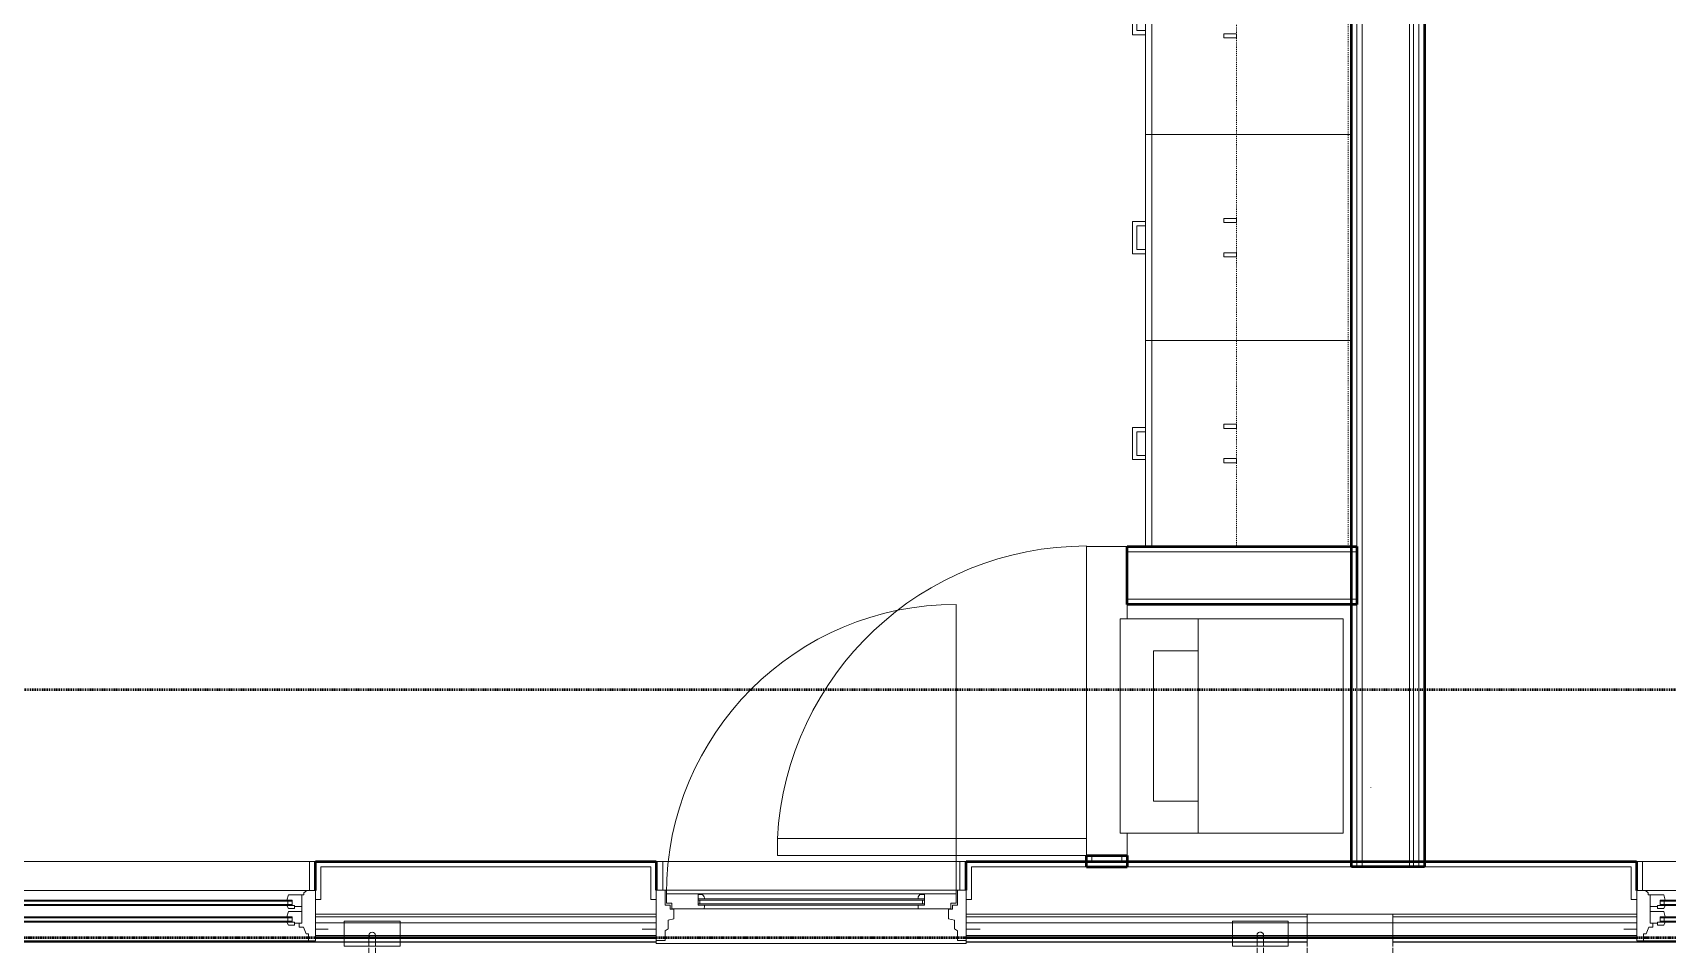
# Model space of a CAD drawing. Header units: inches. Extents: x -4218 to -1830, y 9767 to 12426.
# Drawn here: x -3093.5 to -2903, y 9979.4 to 10085.6 of the extents above; entities that cross this region are included whole.
import ezdxf

# ---------------------------------------------------------------- set-up
doc = ezdxf.new("R2010")
doc.units = ezdxf.units.IN
doc.header["$MEASUREMENT"] = 0
doc.linetypes.add('Dash', pattern=[0.25, 0.125, -0.125])
doc.linetypes.add('Dash 1_16_', pattern=[0.125, 0.0625, -0.0625])
for name, color, linetype, lineweight in [('0-1', 7, 'Continuous', 5), ('0-2', 10, 'Continuous', 9), ('A-DOOR-1', 10, 'Continuous', 9), ('A-DOOR-2', 50, 'Continuous', 20), ('A-DOOR-5', 31, 'Continuous', 9), ('A-DOOR-6', 31, 'Continuous', 20), ('A-DOOR-FRAM', 31, 'Continuous', 9), ('A-DOOR-FRAM-4', 31, 'Continuous', 20), ('A-DOOR-GLAZ', 31, 'Continuous', 9), ('A-GENM', 5, 'Continuous', 9), ('A-GLAZ-1', 151, 'Continuous', 9), ('A-GLAZ-2', 151, 'Continuous', 20), ('A-WALL', 113, 'Continuous', 13), ('A-WALL-1', 7, 'Continuous', 50), ('A-WALL-2', 250, 'Continuous', 13), ('A-WALL-3', 10, 'Continuous', 9), ('A-WALL-4', 252, 'Continuous', 9), ('A-WALL-7', 113, 'Continuous', 9), ('A-WALL-8', 113, 'Continuous', 50), ('C-PROP-LINE-1', 91, 'Dash 1_16_', 50), ('I-WALL-1', 7, 'Continuous', 50), ('M-EQPM', 50, 'Continuous', 9), ('P-SANR-FIXT-1', 10, 'Continuous', 9), ('Q-CASE-2', 252, 'Continuous', 9), ('Q-CASE-3', 10, 'Continuous', 9), ('Q-CASE-4', 252, 'Dash', 9), ('Q-CASE-5', 253, 'Dash', 9)]:
    doc.layers.add(name, color=color, linetype=linetype, lineweight=lineweight)

# ---------------------------------------------------------------- blocks, each defined once
blk = doc.blocks.new('SWING - SINGLE - FLUSH - 36_ x 80_ - OFFSET PIVOT DOOR AT MAGIC PAK AND WASHER_DRYER-3199415-BACKGROUND - RCP - 3RD FLOOR')
at = {"layer": 'A-DOOR-1'}
blk.add_arc((18, -2.37), 36.07, 180, 266.8211, dxfattribs=at)
at = {"layer": 'A-DOOR-2'}
for p, q in [((16, -2.37), (16, -38.39)), ((18, -2.37), (16, -2.37)), ((18, -2.37), (18, -38.39)), ((18, -38.39), (16, -38.39))]:
    blk.add_line(p, q, dxfattribs=at)
blk = doc.blocks.new('Stacked Washer and Dryer - 26_x25_ - Private-1372850-BACKGROUND - RCP - 3RD FLOOR')
at = {"layer": 'P-SANR-FIXT-1'}
for p, q in [((26, 12.5), (0, 12.5)), ((0, -12.5), (0, 12.5)), ((16.90625, -12.5), (16.90625, 12.5)), ((26, 12.5), (26, -12.5)), ((22.09375, 8.75), (16.90625, 8.75)), ((22.09375, -8.75), (22.09375, 8.75)), ((16.90625, -8.75), (22.09375, -8.75)), ((0, -12.5), (26, -12.5))]:
    blk.add_line(p, q, dxfattribs=at)
blk = doc.blocks.new('Base Cabinet 3 Drawer 230 - Base Cabinet 3 Drawer 230 27_-2602705-BACKGROUND - RCP - 3RD FLOOR')
at = {"layer": 'Q-CASE-3'}
for p, q in [((-1.14, 24), (-1.14, 25.5)), ((-1.14, 25.5), (2.61, 25.5)), ((2.11, 25), (-0.64, 25)), ((-0.64, 24), (-0.64, 25)), ((2.11, 24), (2.11, 25)), ((2.61, 25.5), (2.61, 24)), ((-12.76, 24), (14.24, 24)), ((-12.76, 23.25), (-12.76, 24)), ((14.24, 23.25), (-12.76, 23.25)), ((-12.76, 23.25), (-12.76, 0)), ((-1.14, 24), (-0.64, 24)), ((2.61, 24), (2.11, 24)), ((14.24, 24), (14.24, 23.25)), ((14.24, 0), (14.24, 23.25)), ((-12.76, 0), (14.24, 0))]:
    blk.add_line(p, q, dxfattribs=at)
blk = doc.blocks.new('Base Cabinet 3 Drawer 230 - Base Cabinet 3 Drawer 230 24_-2578604-BACKGROUND - RCP - 3RD FLOOR')
at = {"layer": 'Q-CASE-3'}
for p, q in [((-1.14, 24), (-1.14, 25.5)), ((-1.14, 25.5), (2.61, 25.5)), ((2.11, 25), (-0.64, 25)), ((-0.64, 24), (-0.64, 25)), ((2.11, 24), (2.11, 25)), ((2.61, 25.5), (2.61, 24)), ((-11.26, 24), (12.74, 24)), ((-11.26, 23.25), (-11.26, 24)), ((12.74, 23.25), (-11.26, 23.25)), ((-11.26, 23.25), (-11.26, 0)), ((-1.14, 24), (-0.64, 24)), ((2.61, 24), (2.11, 24)), ((12.74, 24), (12.74, 23.25)), ((12.74, 0), (12.74, 23.25)), ((-11.26, 0), (12.74, 0))]:
    blk.add_line(p, q, dxfattribs=at)
blk = doc.blocks.new('Base Cabinet 3 Drawer 230 - Base Cabinet 3 Drawer 230 24_-2554933-BACKGROUND - RCP - 3RD FLOOR')
at = {"layer": 'Q-CASE-3'}
for p, q in [((-11.26, -23.25), (-11.26, 0)), ((-11.26, 0), (12.74, 0)), ((12.74, 0), (12.74, -23.25)), ((-11.26, -23.25), (-11.26, -24)), ((12.74, -23.25), (-11.26, -23.25)), ((-11.26, -24), (12.74, -24)), ((-0.64, -24), (-1.14, -24)), ((-1.14, -25.5), (-1.14, -24)), ((-0.64, -25), (-0.64, -24)), ((2.11, -25), (2.11, -24)), ((2.11, -24), (2.61, -24)), ((2.61, -24), (2.61, -25.5)), ((12.74, -24), (12.74, -23.25)), ((2.61, -25.5), (-1.14, -25.5)), ((-0.64, -25), (2.11, -25))]:
    blk.add_line(p, q, dxfattribs=at)
blk = doc.blocks.new('300 Series Wall Hung Cabinet_302 - 27_ X 24_-2768166-BACKGROUND - RCP - 3RD FLOOR')
at = {"layer": 'Q-CASE-2'}
for p, q in [((-1.76, -13.19), (-2.25, -13.19)), ((-2.25, -13.19), (-2.25, -14.69)), ((-1.76, -14.69), (-1.76, -13.19)), ((2.24, -13.19), (1.75, -13.19)), ((1.75, -13.19), (1.75, -14.69)), ((2.24, -14.69), (2.24, -13.19)), ((-2.25, -14.69), (-1.76, -14.69)), ((1.75, -14.69), (2.24, -14.69))]:
    blk.add_line(p, q, dxfattribs=at)
at = {"layer": 'Q-CASE-4'}
for p, q in [((-13.5, -0.19), (-13.5, -13.19)), ((13.5, -13.19), (13.5, -0.19)), ((-13.5, -13.19), (13.5, -13.19))]:
    blk.add_line(p, q, dxfattribs=at)
at = {"layer": 'Q-CASE-5'}
blk.add_line((13.5, -0.19), (-13.5, -0.19), dxfattribs=at)
blk = doc.blocks.new('300 Series Wall Hung Cabinet_302 - 24_ X 24_-2590484-BACKGROUND - RCP - 3RD FLOOR')
at = {"layer": 'Q-CASE-2'}
for p, q in [((-1.76, 14.69), (-2.25, 14.69)), ((-2.25, 14.69), (-2.25, 13.19)), ((-1.76, 13.19), (-1.76, 14.69)), ((2.24, 14.69), (1.75, 14.69)), ((1.75, 14.69), (1.75, 13.19)), ((2.24, 13.19), (2.24, 14.69)), ((-2.25, 13.19), (-1.76, 13.19)), ((1.75, 13.19), (2.24, 13.19))]:
    blk.add_line(p, q, dxfattribs=at)
at = {"layer": 'Q-CASE-4'}
for p, q in [((-12, 0.19), (-12, 13.19)), ((-12, 13.19), (12, 13.19)), ((12, 13.19), (12, 0.19))]:
    blk.add_line(p, q, dxfattribs=at)
at = {"layer": 'Q-CASE-5'}
blk.add_line((12, 0.19), (-12, 0.19), dxfattribs=at)
blk = doc.blocks.new('300 Series Wall Hung Cabinet_302 - 24_ X 24_-V75-BACKGROUND - RCP - 3RD FLOOR')
at = {"layer": 'Q-CASE-2'}
for p, q in [((-1.76, -13.19), (-2.25, -13.19)), ((-2.25, -13.19), (-2.25, -14.69)), ((-1.76, -14.69), (-1.76, -13.19)), ((2.24, -13.19), (1.75, -13.19)), ((1.75, -13.19), (1.75, -14.69)), ((2.24, -14.69), (2.24, -13.19)), ((-2.25, -14.69), (-1.76, -14.69)), ((1.75, -14.69), (2.24, -14.69))]:
    blk.add_line(p, q, dxfattribs=at)
at = {"layer": 'Q-CASE-4'}
for p, q in [((-12, -0.19), (-12, -13.19)), ((-12, -13.19), (12, -13.19))]:
    blk.add_line(p, q, dxfattribs=at)
at = {"layer": 'Q-CASE-5'}
for p, q in [((12, -0.19), (-12, -0.19)), ((12, -13.19), (12, -0.19))]:
    blk.add_line(p, q, dxfattribs=at)
blk = doc.blocks.new('CTR - 1st Phase - Unit Layouts_rvt-1-BACKGROUND - RCP - 3RD FLOOR')
at = {"layer": 'A-WALL-1'}
for p, q in [((-2965.9, 10019.02), (-2965.9, 10025.77)), ((-2965.9, 10025.77), (-2939.15, 10025.77)), ((-2939.15, 10025.77), (-2939.15, 10019.02)), ((-2939.15, 10019.02), (-2965.9, 10019.02)), ((-2970.65, 9988.43), (-2970.65, 9989.77)), ((-2970.65, 9989.77), (-2965.9, 9989.77)), ((-2965.9, 9989.77), (-2965.9, 9988.43)), ((-2970.03, 9988.43), (-2970.65, 9988.43)), ((-2966.53, 9988.43), (-2970.03, 9988.43)), ((-2965.9, 9988.43), (-2966.53, 9988.43))]:
    blk.add_line(p, q, dxfattribs=at)
at = {"layer": 'A-WALL-2'}
for p, q in [((-2965.9, 10025.15), (-2939.15, 10025.15)), ((-2965.9, 10019.65), (-2939.15, 10019.65)), ((-2970.03, 9989.06), (-2970.03, 9989.77)), ((-2966.53, 9989.06), (-2966.53, 9989.77)), ((-2966.53, 9989.06), (-2970.03, 9989.06))]:
    blk.add_line(p, q, dxfattribs=at)
at = {"layer": 'A-WALL-3'}
for p, q in [((-2970.65, 10025.77), (-2965.9, 10025.77)), ((-2970.65, 10025.77), (-2970.65, 9989.77)), ((-2965.9, 10017.37), (-2965.9, 10019.02)), ((-2965.9, 9989.77), (-2965.9, 9992.37))]:
    blk.add_line(p, q, dxfattribs=at)
at = {"layer": 'A-WALL-4'}
for p, q in [((-2965.9, 10019.02), (-2965.9, 10025.77)), ((-2970.65, 9989.77), (-2965.9, 9989.77))]:
    blk.add_line(p, q, dxfattribs=at)
at = {"layer": 'A-WALL-7'}
for p, q in [((-2939.77, 10025.77), (-2939.77, 10180.03)), ((-2939.77, 10180.03), (-2939.77, 10025.77)), ((-2963.77, 10085.9), (-2963.77, 10085.4)), ((-2963.77, 10085.4), (-2963.77, 10063.65)), ((-2963.77, 10063.65), (-2963.77, 10085.4)), ((-2963.77, 10063.65), (-2963.77, 10063.15)), ((-2963.77, 10063.15), (-2963.77, 10060.4)), ((-2963.77, 10060.4), (-2963.77, 10063.15)), ((-2963.77, 10060.4), (-2963.77, 10059.9)), ((-2963.77, 10059.9), (-2963.77, 10039.65)), ((-2963.77, 10039.65), (-2963.77, 10059.9)), ((-2963.77, 10039.65), (-2963.77, 10039.15)), ((-2963.77, 10039.15), (-2963.77, 10036.4)), ((-2963.77, 10036.4), (-2963.77, 10039.15)), ((-2963.77, 10036.4), (-2963.77, 10035.9)), ((-2963.77, 10035.9), (-2963.77, 10025.77)), ((-2963.77, 10025.77), (-2963.77, 10035.9)), ((-2963.77, 10025.77), (-2939.77, 10025.77)), ((-2939.77, 10025.77), (-2963.77, 10025.77))]:
    blk.add_line(p, q, dxfattribs=at)
at = {"layer": '0-2'}
for name, p, rotation in [('Base Cabinet 3 Drawer 230 - Base Cabinet 3 Drawer 230 27_-2602705-BACKGROUND - RCP - 3RD FLOOR', (-2939.77, 10086.53), 89.99999999998313), ('300 Series Wall Hung Cabinet_302 - 27_ X 24_-2768166-BACKGROUND - RCP - 3RD FLOOR', (-2939.96, 10087.27), 269.9999999999392), ('Base Cabinet 3 Drawer 230 - Base Cabinet 3 Drawer 230 24_-2578604-BACKGROUND - RCP - 3RD FLOOR', (-2939.77, 10061.03), 89.99999999998313), ('300 Series Wall Hung Cabinet_302 - 24_ X 24_-2590484-BACKGROUND - RCP - 3RD FLOOR', (-2939.96, 10061.77), 89.99999999993928), ('Base Cabinet 3 Drawer 230 - Base Cabinet 3 Drawer 230 24_-2554933-BACKGROUND - RCP - 3RD FLOOR', (-2939.77, 10038.51), 269.9999999998935), ('300 Series Wall Hung Cabinet_302 - 24_ X 24_-V75-BACKGROUND - RCP - 3RD FLOOR', (-2939.96, 10037.77), 269.9999999999392), ('SWING - SINGLE - FLUSH - 36_ x 80_ - OFFSET PIVOT DOOR AT MAGIC PAK AND WASHER_DRYER-3199415-BACKGROUND - RCP - 3RD FLOOR', (-2968.28, 10007.77), 269.9999999999521), ('Stacked Washer and Dryer - 26_x25_ - Private-1372850-BACKGROUND - RCP - 3RD FLOOR', (-2940.74, 10004.87), 180)]:
    blk.add_blockref(name, p, dxfattribs=dict(at, rotation=rotation))
blk = doc.blocks.new('CTR - 1st Phase - Common Walls_rvt-1-BACKGROUND - RCP - 3RD FLOOR')
at = {"layer": 'A-WALL-2'}
for p, q in [((-2939.15, 9988.44), (-2939.15, 10373.41)), ((-2938.52, 9988.44), (-2938.52, 10373.41)), ((-2933.02, 9988.44), (-2933.02, 10373.41)), ((-2932.52, 9988.44), (-2932.52, 10373.41)), ((-2931.9, 9988.44), (-2931.9, 10373.41))]:
    blk.add_line(p, q, dxfattribs=at)
at = {"layer": 'I-WALL-1'}
for p, q in [((-2939.77, 9988.44), (-2939.77, 10373.41)), ((-2931.27, 10248.91), (-2931.27, 9988.44)), ((-2931.27, 9988.44), (-2939.77, 9988.44))]:
    blk.add_line(p, q, dxfattribs=at)
blk = doc.blocks.new('Basic Wall _ EXT - FIBER CEMENT - LARGE - ___-2162463-BACKGROUND - RCP - 3RD FLOOR')
at = {"layer": 'A-WALL-7'}
for p, q in [((-3060.51, 9981.94), (-3020.79, 9981.94)), ((-3020.79, 9981.94), (-3060.51, 9981.94)), ((-3020.79, 9981.91), (-3060.51, 9981.91)), ((-3020.79, 9981.91), (-3060.51, 9981.91)), ((-2984.66, 9981.94), (-2906.54, 9981.94)), ((-2906.54, 9981.94), (-2984.66, 9981.94)), ((-2906.54, 9981.91), (-2984.66, 9981.91)), ((-2906.54, 9981.91), (-2984.66, 9981.91))]:
    blk.add_line(p, q, dxfattribs=at)
blk = doc.blocks.new('Basic Wall _ EXT - FIBER CEMENT - SMALL - ___-2145937-BACKGROUND - RCP - 3RD FLOOR')
at = {"layer": 'A-WALL-7'}
for p, q in [((-3020.79, 9982.61), (-3060.51, 9982.61)), ((-3020.79, 9982.61), (-3060.51, 9982.61)), ((-2944.94, 9982.61), (-2984.66, 9982.61)), ((-2944.94, 9982.61), (-2984.66, 9982.61)), ((-2906.54, 9982.61), (-2934.94, 9982.61)), ((-2906.54, 9982.61), (-2934.94, 9982.61)), ((-3060.51, 9980.19), (-3057.14, 9980.19)), ((-3057.14, 9980.19), (-3060.51, 9980.19)), ((-3057.14, 9980.19), (-3060.51, 9980.19)), ((-3057.14, 9980.19), (-3057.07, 9980.19)), ((-3057.07, 9980.19), (-3057.14, 9980.19)), ((-3057.07, 9980.19), (-3057.14, 9980.19)), ((-3057.03, 9980.19), (-3054.27, 9980.19)), ((-3054.27, 9980.19), (-3057.03, 9980.19)), ((-3054.27, 9980.19), (-3057.03, 9980.19)), ((-3054.21, 9980.19), (-3054.16, 9980.19)), ((-3054.16, 9980.19), (-3054.21, 9980.19)), ((-3054.16, 9980.19), (-3054.21, 9980.19)), ((-3054.15, 9980.19), (-3054.08, 9980.19)), ((-3054.08, 9980.19), (-3054.15, 9980.19)), ((-3054.08, 9980.19), (-3054.15, 9980.19)), ((-3054.08, 9980.19), (-3053.99, 9980.19)), ((-3053.99, 9980.19), (-3054.08, 9980.19)), ((-3053.99, 9980.19), (-3054.08, 9980.19)), ((-3053.99, 9980.19), (-3053.89, 9980.19)), ((-3053.89, 9980.19), (-3053.99, 9980.19)), ((-3053.89, 9980.19), (-3053.99, 9980.19)), ((-3053.89, 9980.19), (-3053.79, 9980.19)), ((-3053.79, 9980.19), (-3053.89, 9980.19)), ((-3053.79, 9980.19), (-3053.89, 9980.19)), ((-3053.79, 9980.19), (-3053.7, 9980.19)), ((-3053.7, 9980.19), (-3053.79, 9980.19)), ((-3053.7, 9980.19), (-3053.79, 9980.19)), ((-3053.7, 9980.19), (-3053.63, 9980.19)), ((-3053.63, 9980.19), (-3053.7, 9980.19)), ((-3053.63, 9980.19), (-3053.7, 9980.19)), ((-3053.52, 9980.19), (-3050.75, 9980.19)), ((-3050.75, 9980.19), (-3053.52, 9980.19)), ((-3050.75, 9980.19), (-3053.52, 9980.19)), ((-3050.71, 9980.19), (-3050.64, 9980.19)), ((-3050.64, 9980.19), (-3050.71, 9980.19)), ((-3050.64, 9980.19), (-3050.71, 9980.19)), ((-3050.64, 9980.19), (-3020.79, 9980.19)), ((-3020.79, 9980.19), (-3050.64, 9980.19)), ((-3020.79, 9980.19), (-3050.64, 9980.19)), ((-2984.66, 9980.19), (-2953.65, 9980.19)), ((-2953.65, 9980.19), (-2984.66, 9980.19)), ((-2953.65, 9980.19), (-2984.66, 9980.19)), ((-2953.65, 9980.19), (-2953.57, 9980.19)), ((-2953.57, 9980.19), (-2953.65, 9980.19)), ((-2953.57, 9980.19), (-2953.65, 9980.19)), ((-2953.54, 9980.19), (-2950.77, 9980.19)), ((-2950.77, 9980.19), (-2953.54, 9980.19)), ((-2950.77, 9980.19), (-2953.54, 9980.19)), ((-2950.72, 9980.19), (-2950.66, 9980.19)), ((-2950.66, 9980.19), (-2950.72, 9980.19)), ((-2950.66, 9980.19), (-2950.72, 9980.19)), ((-2950.66, 9980.19), (-2950.58, 9980.19)), ((-2950.58, 9980.19), (-2950.66, 9980.19)), ((-2950.58, 9980.19), (-2950.66, 9980.19)), ((-2950.58, 9980.19), (-2950.49, 9980.19)), ((-2950.49, 9980.19), (-2950.58, 9980.19)), ((-2950.49, 9980.19), (-2950.58, 9980.19)), ((-2950.49, 9980.19), (-2950.4, 9980.19)), ((-2950.4, 9980.19), (-2950.49, 9980.19)), ((-2950.4, 9980.19), (-2950.49, 9980.19)), ((-2950.4, 9980.19), (-2950.3, 9980.19)), ((-2950.3, 9980.19), (-2950.4, 9980.19)), ((-2950.3, 9980.19), (-2950.4, 9980.19)), ((-2950.3, 9980.19), (-2950.21, 9980.19)), ((-2950.21, 9980.19), (-2950.3, 9980.19)), ((-2950.21, 9980.19), (-2950.3, 9980.19)), ((-2950.21, 9980.19), (-2950.13, 9980.19)), ((-2950.13, 9980.19), (-2950.21, 9980.19)), ((-2950.13, 9980.19), (-2950.21, 9980.19)), ((-2950.02, 9980.19), (-2947.26, 9980.19)), ((-2947.26, 9980.19), (-2950.02, 9980.19)), ((-2947.26, 9980.19), (-2950.02, 9980.19)), ((-2947.22, 9980.19), (-2947.15, 9980.19)), ((-2947.15, 9980.19), (-2947.22, 9980.19)), ((-2947.15, 9980.19), (-2947.22, 9980.19)), ((-2947.15, 9980.19), (-2944.94, 9980.19)), ((-2944.94, 9980.19), (-2947.15, 9980.19)), ((-2944.94, 9980.19), (-2947.15, 9980.19)), ((-2934.94, 9980.19), (-2906.54, 9980.19)), ((-2906.54, 9980.19), (-2934.94, 9980.19)), ((-2906.54, 9980.19), (-2934.94, 9980.19)), ((-3057.14, 9979.73), (-3290.91, 9979.73)), ((-3057.14, 9979.66), (-3290.91, 9979.66)), ((-3057.05, 9979.73), (-3057.14, 9979.73)), ((-3057.05, 9979.66), (-3057.14, 9979.66)), ((-3054.27, 9979.73), (-3057.03, 9979.73)), ((-3054.27, 9979.66), (-3057.03, 9979.66)), ((-3054.16, 9979.73), (-3054.21, 9979.73)), ((-3054.16, 9979.66), (-3054.21, 9979.66)), ((-3054.08, 9979.73), (-3054.15, 9979.73)), ((-3054.08, 9979.66), (-3054.15, 9979.66)), ((-3053.99, 9979.73), (-3054.08, 9979.73)), ((-3053.99, 9979.66), (-3054.08, 9979.66)), ((-3053.89, 9979.73), (-3053.99, 9979.73)), ((-3053.89, 9979.66), (-3053.99, 9979.66)), ((-3053.79, 9979.73), (-3053.89, 9979.73)), ((-3053.79, 9979.66), (-3053.89, 9979.66)), ((-3053.74, 9979.73), (-3053.79, 9979.73)), ((-3053.7, 9979.66), (-3053.76, 9979.66)), ((-3053.63, 9979.73), (-3053.7, 9979.73)), ((-3053.63, 9979.66), (-3053.7, 9979.66)), ((-3053.57, 9979.73), (-3053.62, 9979.73)), ((-3053.57, 9979.66), (-3053.62, 9979.66)), ((-3050.75, 9979.73), (-3053.52, 9979.73)), ((-3050.75, 9979.66), (-3053.52, 9979.66)), ((-3050.64, 9979.73), (-3050.73, 9979.73)), ((-3050.64, 9979.66), (-3050.73, 9979.66)), ((-3020.79, 9979.73), (-3050.64, 9979.73)), ((-3020.79, 9979.66), (-3050.64, 9979.66)), ((-2953.65, 9979.73), (-2984.66, 9979.73)), ((-2953.65, 9979.66), (-2984.66, 9979.66)), ((-2953.56, 9979.73), (-2953.65, 9979.73)), ((-2953.55, 9979.66), (-2953.65, 9979.66)), ((-2950.77, 9979.73), (-2953.54, 9979.73)), ((-2950.77, 9979.66), (-2953.54, 9979.66)), ((-2950.66, 9979.73), (-2950.72, 9979.73)), ((-2950.66, 9979.66), (-2950.72, 9979.66)), ((-2950.58, 9979.73), (-2950.66, 9979.73)), ((-2950.58, 9979.66), (-2950.66, 9979.66)), ((-2950.49, 9979.73), (-2950.58, 9979.73)), ((-2950.49, 9979.66), (-2950.58, 9979.66)), ((-2950.4, 9979.73), (-2950.49, 9979.73)), ((-2950.4, 9979.66), (-2950.49, 9979.66)), ((-2950.3, 9979.73), (-2950.4, 9979.73)), ((-2950.3, 9979.66), (-2950.4, 9979.66)), ((-2950.24, 9979.73), (-2950.3, 9979.73)), ((-2950.21, 9979.66), (-2950.26, 9979.66)), ((-2950.13, 9979.73), (-2950.21, 9979.73)), ((-2950.13, 9979.66), (-2950.21, 9979.66)), ((-2950.07, 9979.73), (-2950.13, 9979.73)), ((-2950.07, 9979.66), (-2950.13, 9979.66)), ((-2947.26, 9979.73), (-2950.02, 9979.73)), ((-2947.26, 9979.66), (-2950.02, 9979.66)), ((-2947.15, 9979.73), (-2947.24, 9979.73)), ((-2947.15, 9979.66), (-2947.24, 9979.66)), ((-2944.94, 9979.73), (-2947.15, 9979.73)), ((-2944.94, 9979.66), (-2947.15, 9979.66)), ((-2788.34, 9979.73), (-2934.94, 9979.73)), ((-2788.34, 9979.66), (-2934.94, 9979.66))]:
    blk.add_line(p, q, dxfattribs=at)
blk = doc.blocks.new('Window-Double_Hung-Andersen-400_Series-Tilt_Wash - DOUBLE HUNG - COTTAGE - 3RD FLOOR-2888871-BACKGROUND - RCP - 3RD FLOOR')
at = {"layer": 'A-GLAZ-1'}
for p, q in [((-19.01, 3.94), (-19.01, 2.44)), ((-18.95, 3.94), (-19.01, 3.94)), ((-18.95, 4.44), (18.95, 4.44)), ((-18.95, 1.06), (-18.95, 4.44)), ((-18.32, 1.06), (-18.32, 4.44)), ((18.32, 1.06), (18.32, 4.44)), ((18.95, 4.44), (18.95, 1.06)), ((19.01, 3.94), (18.95, 3.94)), ((19.01, 2.44), (19.01, 3.94)), ((-18.95, 2.44), (-19.01, 2.44)), ((19.01, 2.44), (18.95, 2.44)), ((18.95, 1.06), (-18.95, 1.06)), ((-16.29, -0.19), (-15.7, -0.19)), ((-16.29, -0.56), (-15.7, -0.56)), ((-15.82, -0.56), (-15.82, -0.19)), ((-15.7, -0.06), (15.7, -0.06)), ((-15.7, -0.19), (15.7, -0.19)), ((-15.7, -0.56), (15.7, -0.56)), ((-15.7, -0.69), (15.7, -0.69)), ((16.29, -0.19), (15.7, -0.19)), ((16.29, -0.56), (15.7, -0.56)), ((15.82, -0.56), (15.82, -0.19)), ((-16.29, -2.13), (-15.7, -2.13)), ((-16.29, -2.5), (-15.7, -2.5)), ((-15.82, -2.5), (-15.82, -2.13)), ((-15.7, -2), (15.7, -2)), ((-15.7, -2.13), (15.7, -2.13)), ((-15.7, -2.5), (15.7, -2.5)), ((-15.7, -2.63), (15.7, -2.63)), ((16.29, -2.13), (15.7, -2.13)), ((16.29, -2.5), (15.7, -2.5)), ((15.82, -2.5), (15.82, -2.13))]:
    blk.add_line(p, q, dxfattribs=at)
at = {"layer": 'A-GLAZ-2'}
for p, q in [((-19.01, 1.06), (19.01, 1.06)), ((-19.01, -4.81), (-19.01, 1.06)), ((-17.67, 0.78), (-18, 1.06)), ((-17.67, 0.78), (-17.67, 0.56)), ((-17.67, 0.56), (-15.86, 0.56)), ((-17.42, -2.75), (-17.42, 0.56)), ((-15.86, 0.56), (-15.7, -0.06)), ((15.86, 0.56), (15.7, -0.06)), ((17.67, 0.56), (15.86, 0.56)), ((17.42, -2.75), (17.42, 0.56)), ((17.67, 0.78), (18, 1.06)), ((17.67, 0.78), (17.67, 0.56)), ((19.01, 1.06), (19.01, -4.81)), ((-17.42, -0.81), (-16.57, -0.81)), ((-17.42, -1.37), (-15.86, -1.37)), ((-16.57, -0.69), (-16.57, -1.03)), ((-15.7, -0.69), (-16.57, -0.69)), ((-15.86, -1.03), (-16.57, -1.03)), ((-16.29, -0.69), (-16.29, -0.06)), ((-15.7, -0.06), (-16.29, -0.06)), ((-15.86, -1.03), (-15.7, -0.69)), ((-15.86, -1.37), (-15.7, -2)), ((15.7, -0.06), (16.29, -0.06)), ((15.86, -1.03), (15.7, -0.69)), ((15.7, -0.69), (16.57, -0.69)), ((15.86, -1.37), (15.7, -2)), ((15.86, -1.03), (16.57, -1.03)), ((17.42, -1.37), (15.86, -1.37)), ((16.29, -0.69), (16.29, -0.06)), ((16.57, -0.69), (16.57, -1.03)), ((17.42, -0.81), (16.57, -0.81)), ((-19.01, -3.44), (-20.51, -3.44)), ((-17.92, -4), (-17.61, -3.19)), ((-17.61, -3.19), (-17.14, -3.19)), ((-17.42, -2.75), (-16.57, -2.75)), ((-17.14, -3.19), (-17.14, -2.75)), ((-16.57, -2.63), (-16.57, -2.97)), ((-15.7, -2.63), (-16.57, -2.63)), ((-15.86, -2.97), (-16.57, -2.97)), ((-16.29, -2.63), (-16.29, -2)), ((-15.7, -2), (-16.29, -2)), ((-15.86, -2.97), (-15.7, -2.63)), ((15.7, -2), (16.29, -2)), ((15.86, -2.97), (15.7, -2.63)), ((15.7, -2.63), (16.57, -2.63)), ((15.86, -2.97), (16.57, -2.97)), ((16.29, -2.63), (16.29, -2)), ((16.57, -2.63), (16.57, -2.97)), ((17.42, -2.75), (16.57, -2.75)), ((17.14, -3.19), (17.14, -2.75)), ((17.61, -3.19), (17.14, -3.19)), ((17.92, -4), (17.61, -3.19)), ((19.01, -3.44), (20.51, -3.44)), ((19.01, -4.81), (-19.01, -4.81)), ((-18.2, -4), (-17.92, -4)), ((-18.2, -4.81), (-18.2, -4)), ((18.2, -4), (17.92, -4)), ((18.2, -4.81), (18.2, -4))]:
    blk.add_line(p, q, dxfattribs=at)
blk = doc.blocks.new('Door-Inswing-Andersen-400_Series-Single - 3_ 0-1_8_ x 6_ 7-1_2_ - 3rd floor-2896229-BACKGROUND - RCP - 3RD FLOOR')
at = {"layer": 'A-DOOR-5'}
blk.add_line((16.87, 0.66), (16.87, 34.41), dxfattribs=at)
blk.add_arc((16.87, 0.66), 33.75, 90, 180, dxfattribs=at)
at = {"layer": 'A-DOOR-6'}
for p, q in [((-16.87, -0.41), (-16.87, 0.66)), ((-16.87, 0.66), (-12.44, 0.66)), ((-13.19, 0.66), (-13.19, -0.66)), ((-13.19, 0.66), (-13.19, 0.59)), ((-13.19, 0.59), (-12.67, 0.59)), ((-12.44, 0.09), (-13.19, 0.09)), ((-12.67, 0.59), (-12.47, 0.34)), ((-12.47, 0.34), (-12.44, 0.16)), ((12.44, 0.66), (-12.44, 0.66)), ((-12.44, 0.16), (-12.44, 0.09)), ((16.87, 0.66), (12.44, 0.66)), ((12.47, 0.34), (12.44, 0.16)), ((12.44, 0.16), (12.44, 0.09)), ((12.44, 0.09), (13.19, 0.09)), ((12.67, 0.59), (12.47, 0.34)), ((13.19, 0.59), (12.67, 0.59)), ((13.19, 0.66), (13.19, -0.66)), ((13.19, 0.66), (13.19, 0.59)), ((16.87, -0.41), (16.87, 0.66)), ((-16.26, -0.42), (-16.87, -0.41)), ((-16.26, -1.06), (-16.26, -0.42)), ((-16.26, -1.06), (-12.44, -1.06)), ((-13.19, -0.66), (-12.44, -0.66)), ((-12.44, -0.75), (-12.47, -1.06)), ((-12.44, -0.66), (-12.44, -0.75)), ((12.44, -1.06), (-12.44, -1.06)), ((12.44, -0.66), (12.44, -0.75)), ((13.19, -0.66), (12.44, -0.66)), ((12.44, -0.75), (12.47, -1.06)), ((16.26, -1.06), (12.44, -1.06)), ((16.26, -0.42), (16.87, -0.41)), ((16.26, -1.06), (16.26, -0.42))]:
    blk.add_line(p, q, dxfattribs=at)
at = {"layer": 'A-DOOR-FRAM'}
for p, q in [((-17.94, 4.44), (-17.31, 4.44)), ((-17.94, 1.12), (-17.94, 4.44)), ((-17.31, 4.44), (-17.31, 1.12)), ((17.31, 4.44), (17.94, 4.44)), ((17.31, 1.12), (17.31, 4.44)), ((17.94, 4.44), (17.94, 1.12)), ((-17.31, 1.12), (-17.94, 1.12)), ((17.94, 1.12), (17.31, 1.12))]:
    blk.add_line(p, q, dxfattribs=at)
at = {"layer": 'A-DOOR-FRAM-4'}
for p, q in [((-18.06, -4.75), (-18.06, 1.12)), ((-18.06, 1.12), (-17.03, 1.12)), ((-17.69, 1.12), (-18.06, 1.12)), ((-18.06, 1.12), (18.06, 1.12)), ((-18.06, -5.09), (-18.06, 1.12)), ((-17.03, 1.12), (-17.03, -0.66)), ((17.03, 1.12), (17.03, -0.66)), ((18.06, 1.12), (17.03, 1.12)), ((18.06, -4.75), (18.06, 1.12)), ((18.06, 1.12), (18.06, -5.09)), ((-17.03, -0.66), (-16.45, -0.66)), ((-16.45, -0.66), (-16.45, -1.09)), ((-16.45, -1.09), (-16, -1.09)), ((-16, -1.09), (-16, -2.23)), ((16.45, -1.09), (16, -1.09)), ((16, -1.09), (16, -2.23)), ((16.45, -0.66), (16.45, -1.09)), ((17.03, -0.66), (16.45, -0.66)), ((-19.69, -3.44), (-18.06, -3.44)), ((-16.69, -3.39), (-17.03, -3.63)), ((-17.03, -3.63), (-17.03, -4.75)), ((-16, -2.23), (-16.69, -2.39)), ((-16.69, -2.39), (-16.69, -3.39)), ((16, -2.23), (16.69, -2.39)), ((16.69, -2.39), (16.69, -3.39)), ((16.69, -3.39), (17.03, -3.63)), ((17.03, -3.63), (17.03, -4.75)), ((19.69, -3.44), (18.06, -3.44)), ((-18.06, -4.75), (-17.03, -4.75)), ((18.06, -5.09), (-18.06, -5.09)), ((18.06, -4.75), (17.03, -4.75))]:
    blk.add_line(p, q, dxfattribs=at)
at = {"layer": 'A-DOOR-GLAZ'}
for p, q in [((12.44, 0.09), (-12.44, 0.09)), ((-13.19, -0.06), (-12.44, -0.06)), ((-12.44, -0.5), (-13.19, -0.5)), ((-12.98, -0.5), (-12.98, -0.06)), ((12.44, -0.06), (-12.44, -0.06)), ((12.44, -0.5), (-12.44, -0.5)), ((12.44, -0.66), (-12.44, -0.66)), ((13.19, -0.06), (12.44, -0.06)), ((12.44, -0.5), (13.19, -0.5)), ((12.98, -0.5), (12.98, -0.06))]:
    blk.add_line(p, q, dxfattribs=at)
blk = doc.blocks.new('Window-Double_Hung-Andersen-400_Series-Tilt_Wash - DOUBLE HUNG - COTTAGE - 3RD FLOOR-V108-BACKGROUND - RCP - 3RD FLOOR')
at = {"layer": 'A-GLAZ-1'}
for p, q in [((-19.01, 3.94), (-19.01, 3.81)), ((-18.95, 3.94), (-19.01, 3.94)), ((-18.95, 4.44), (18.95, 4.44)), ((-18.95, 1.06), (-18.95, 4.44)), ((-18.32, 1.06), (-18.32, 4.44)), ((18.32, 1.06), (18.32, 4.44)), ((18.95, 4.44), (18.95, 1.06)), ((19.01, 3.94), (18.95, 3.94)), ((19.01, 2.44), (19.01, 3.94)), ((-19.01, 3.81), (-19.01, 2.44)), ((-18.95, 2.44), (-19.01, 2.44)), ((19.01, 2.44), (18.95, 2.44)), ((18.95, 1.06), (-18.95, 1.06)), ((-16.29, -0.19), (-15.7, -0.19)), ((-16.29, -0.56), (-15.7, -0.56)), ((-15.82, -0.56), (-15.82, -0.19)), ((-15.7, -0.06), (15.7, -0.06)), ((-15.7, -0.19), (15.7, -0.19)), ((-15.7, -0.56), (15.7, -0.56)), ((-15.7, -0.69), (15.7, -0.69)), ((16.29, -0.19), (15.7, -0.19)), ((16.29, -0.56), (15.7, -0.56)), ((15.82, -0.56), (15.82, -0.19)), ((-16.29, -2.13), (-15.7, -2.13)), ((-16.29, -2.5), (-15.7, -2.5)), ((-15.82, -2.5), (-15.82, -2.13)), ((-15.7, -2), (15.7, -2)), ((-15.7, -2.13), (15.7, -2.13)), ((-15.7, -2.5), (15.7, -2.5)), ((-15.7, -2.63), (15.7, -2.63)), ((16.29, -2.13), (15.7, -2.13)), ((16.29, -2.5), (15.7, -2.5)), ((15.82, -2.5), (15.82, -2.13))]:
    blk.add_line(p, q, dxfattribs=at)
at = {"layer": 'A-GLAZ-2'}
for p, q in [((-19.01, 1.06), (19.01, 1.06)), ((-19.01, -4.81), (-19.01, 1.06)), ((-17.67, 0.78), (-18, 1.06)), ((-17.67, 0.78), (-17.67, 0.56)), ((-17.67, 0.56), (-15.86, 0.56)), ((-17.42, -2.75), (-17.42, 0.56)), ((-15.86, 0.56), (-15.7, -0.06)), ((15.86, 0.56), (15.7, -0.06)), ((17.67, 0.56), (15.86, 0.56)), ((17.42, -2.75), (17.42, 0.56)), ((17.67, 0.78), (18, 1.06)), ((17.67, 0.78), (17.67, 0.56)), ((19.01, 1.06), (19.01, -4.81)), ((-17.42, -0.81), (-16.57, -0.81)), ((-17.42, -1.37), (-15.86, -1.37)), ((-16.57, -0.69), (-16.57, -1.03)), ((-15.7, -0.69), (-16.57, -0.69)), ((-15.86, -1.03), (-16.57, -1.03)), ((-16.29, -0.69), (-16.29, -0.06)), ((-15.7, -0.06), (-16.29, -0.06)), ((-15.86, -1.03), (-15.7, -0.69)), ((-15.86, -1.37), (-15.7, -2)), ((15.7, -0.06), (16.29, -0.06)), ((15.86, -1.03), (15.7, -0.69)), ((15.7, -0.69), (16.57, -0.69)), ((15.86, -1.37), (15.7, -2)), ((15.86, -1.03), (16.57, -1.03)), ((17.42, -1.37), (15.86, -1.37)), ((16.29, -0.69), (16.29, -0.06)), ((16.57, -0.69), (16.57, -1.03)), ((17.42, -0.81), (16.57, -0.81)), ((-19.01, -3.44), (-20.51, -3.44)), ((-17.92, -4), (-17.61, -3.19)), ((-17.61, -3.19), (-17.14, -3.19)), ((-17.42, -2.75), (-16.57, -2.75)), ((-17.14, -3.19), (-17.14, -2.75)), ((-16.57, -2.63), (-16.57, -2.97)), ((-15.7, -2.63), (-16.57, -2.63)), ((-15.86, -2.97), (-16.57, -2.97)), ((-16.29, -2.63), (-16.29, -2)), ((-15.7, -2), (-16.29, -2)), ((-15.86, -2.97), (-15.7, -2.63)), ((15.7, -2), (16.29, -2)), ((15.86, -2.97), (15.7, -2.63)), ((15.7, -2.63), (16.57, -2.63)), ((15.86, -2.97), (16.57, -2.97)), ((16.29, -2.63), (16.29, -2)), ((16.57, -2.63), (16.57, -2.97)), ((17.42, -2.75), (16.57, -2.75)), ((17.14, -3.19), (17.14, -2.75)), ((17.61, -3.19), (17.14, -3.19)), ((17.92, -4), (17.61, -3.19)), ((19.01, -3.44), (20.51, -3.44)), ((19.01, -4.81), (-19.01, -4.81)), ((-18.2, -4), (-17.92, -4)), ((-18.2, -4.81), (-18.2, -4)), ((18.2, -4), (17.92, -4)), ((18.2, -4.81), (18.2, -4))]:
    blk.add_line(p, q, dxfattribs=at)
blk = doc.blocks.new('Family1 - SCUPPER-V123-BACKGROUND - RCP - 3RD FLOOR')
at = {"layer": 'A-GENM'}
for p, q in [((5, 8.81), (-5, 8.81)), ((-5, 8.81), (-5, 5.61)), ((5, 8.81), (5, 5.61)), ((-5, 5.46), (-5, 5.31)), ((-5, 5.31), (-5, 4.44)), ((-5, 4.44), (-5, 4.2)), ((-5, 4.19), (-5, 2.69)), ((5, 5.46), (5, 5.31)), ((5, 5.31), (5, 4.44)), ((5, 4.44), (5, 4.21)), ((5, 4.19), (5, 2.69)), ((-5, 2.69), (-5, 1.69)), ((5, 2.69), (5, 1.69))]:
    blk.add_line(p, q, dxfattribs=at)
blk = doc.blocks.new('Walls 51 - Walls 1-2573829-BACKGROUND - RCP - 3RD FLOOR')
at = {"layer": 'A-WALL-7'}
for p, q in [((-3057.14, 9981.94), (-3057.14, 9982.13)), ((-3057.14, 9982.13), (-3057.03, 9982.13)), ((-3052.27, 9982.13), (-3057.14, 9982.13)), ((-3057.14, 9980.44), (-3057.14, 9981.94)), ((-3057.03, 9982.13), (-3056.19, 9982.13)), ((-3056.19, 9982.13), (-3055.52, 9982.13)), ((-3055.52, 9982.13), (-3053.89, 9982.13)), ((-3053.89, 9982.13), (-3053.05, 9982.13)), ((-3053.05, 9982.13), (-3051.08, 9982.13)), ((-3050.64, 9982.13), (-3052.27, 9982.13)), ((-3051.08, 9982.13), (-3050.75, 9982.13)), ((-3050.75, 9982.13), (-3050.64, 9982.13)), ((-3050.64, 9982.13), (-3050.64, 9981.94)), ((-3050.64, 9981.94), (-3050.64, 9980.39)), ((-3057.14, 9980.19), (-3057.14, 9980.39)), ((-3057.14, 9979.32), (-3057.14, 9980.19)), ((-3054.27, 9980.44), (-3054.27, 9980.51)), ((-3054.27, 9980.19), (-3054.27, 9980.39)), ((-3054.27, 9979.32), (-3054.27, 9980.19)), ((-3053.52, 9980.51), (-3053.52, 9980.4)), ((-3053.52, 9980.39), (-3053.52, 9980.19)), ((-3053.52, 9980.19), (-3053.52, 9979.32)), ((-3050.64, 9980.38), (-3050.64, 9980.19)), ((-3050.64, 9980.19), (-3050.64, 9979.32)), ((-3057.14, 9979.2), (-3057.14, 9979.31)), ((-3057.14, 9979.2), (-3057.03, 9979.2)), ((-3056.71, 9979.2), (-3057.14, 9979.2)), ((-3057.03, 9979.2), (-3050.64, 9979.2)), ((-3055.52, 9979.2), (-3056.71, 9979.2)), ((-3054.73, 9979.2), (-3055.52, 9979.2)), ((-3054.27, 9979.2), (-3054.73, 9979.2)), ((-3054.27, 9979.2), (-3054.27, 9979.31)), ((-3054.27, 9935.09), (-3054.27, 9979)), ((-3054.16, 9979.2), (-3054.22, 9979.2)), ((-3054.08, 9979.2), (-3054.16, 9979.2)), ((-3053.99, 9979.2), (-3054.08, 9979.2)), ((-3053.89, 9979.2), (-3053.99, 9979.2)), ((-3053.79, 9979.2), (-3053.89, 9979.2)), ((-3053.7, 9979.2), (-3053.79, 9979.2)), ((-3053.62, 9979.2), (-3053.7, 9979.2)), ((-3053.56, 9979.2), (-3053.62, 9979.2)), ((-3053.52, 9979.31), (-3053.52, 9979.2)), ((-3053.52, 9979), (-3053.52, 9935.09)), ((-3050.64, 9979.2), (-3053.51, 9979.2)), ((-3050.64, 9979.31), (-3050.64, 9979.2))]:
    blk.add_line(p, q, dxfattribs=at)
for start_param, end_param in [(2.419962, 3.141593), (3.141593, 3.359433), (3.512792, 3.664826), (3.666584, 3.926299), (0.785398, 2.356194), (3.928778, 4.187721), (4.190755, 4.449148), (4.45253, 4.587024), (4.587024, 4.710638), (4.71414, 4.837754), (4.837754, 4.972247), (4.97563, 5.234023), (5.237057, 5.496), (5.498479, 5.758194), (0, 0.735889), (6.065345, 6.260917)]:
    blk.add_ellipse((-3053.89, 9980.51), major_axis=(0.375, 0), ratio=0.86769, start_param=start_param, end_param=end_param, dxfattribs=at)
at = {"layer": 'A-WALL-8', "flags": 128}
for points in [[(-3054.27, 9935.09), (-3054.25, 9935.19), (-3054.22, 9935.29), (-3054.17, 9935.37), (-3054.1, 9935.44), (-3054.02, 9935.49), (-3053.94, 9935.52), (-3053.85, 9935.52), (-3053.76, 9935.49), (-3053.68, 9935.44), (-3053.61, 9935.37), (-3053.56, 9935.29), (-3053.53, 9935.19), (-3053.52, 9935.09)], [(-3053.52, 9935.09), (-3053.53, 9934.98), (-3053.56, 9934.89), (-3053.61, 9934.8), (-3053.68, 9934.73), (-3053.76, 9934.68), (-3053.85, 9934.66), (-3053.94, 9934.66), (-3054.02, 9934.68), (-3054.1, 9934.73), (-3054.17, 9934.8), (-3054.22, 9934.89), (-3054.25, 9934.98), (-3054.27, 9935.09)]]:
    blk.add_lwpolyline(points, dxfattribs=at)
blk = doc.blocks.new('Walls 52 - Walls 1-2573848-BACKGROUND - RCP - 3RD FLOOR')
at = {"layer": 'A-WALL-7'}
for p, q in [((-2953.65, 9981.94), (-2953.65, 9982.13)), ((-2953.65, 9982.13), (-2947.58, 9982.13)), ((-2952.69, 9982.13), (-2953.65, 9982.13)), ((-2953.65, 9981.39), (-2953.65, 9981.94)), ((-2951.24, 9982.13), (-2952.69, 9982.13)), ((-2947.15, 9982.13), (-2951.24, 9982.13)), ((-2947.58, 9982.13), (-2947.26, 9982.13)), ((-2947.26, 9982.13), (-2947.15, 9982.13)), ((-2947.15, 9982.13), (-2947.15, 9981.94)), ((-2947.15, 9981.94), (-2947.15, 9980.44)), ((-2953.65, 9980.44), (-2953.65, 9981.34)), ((-2953.65, 9980.19), (-2953.65, 9980.42)), ((-2953.65, 9979.32), (-2953.65, 9980.19)), ((-2950.77, 9980.44), (-2950.77, 9980.51)), ((-2950.77, 9980.19), (-2950.77, 9980.42)), ((-2950.77, 9979.32), (-2950.77, 9980.19)), ((-2950.02, 9980.51), (-2950.02, 9980.44)), ((-2950.02, 9980.42), (-2950.02, 9980.19)), ((-2950.02, 9980.19), (-2950.02, 9979.32)), ((-2947.15, 9980.42), (-2947.15, 9980.19)), ((-2947.15, 9980.19), (-2947.15, 9979.32)), ((-2953.65, 9979.2), (-2953.65, 9979.31)), ((-2953.65, 9979.2), (-2952.02, 9979.2)), ((-2950.77, 9979.2), (-2953.65, 9979.2)), ((-2952.02, 9979.2), (-2948.1, 9979.2)), ((-2950.77, 9979.2), (-2950.77, 9979.31)), ((-2950.77, 9935.09), (-2950.77, 9979.01)), ((-2950.67, 9979.2), (-2950.72, 9979.2)), ((-2950.59, 9979.2), (-2950.66, 9979.2)), ((-2950.5, 9979.2), (-2950.58, 9979.2)), ((-2950.4, 9979.2), (-2950.49, 9979.2)), ((-2950.3, 9979.2), (-2950.4, 9979.2)), ((-2950.21, 9979.2), (-2950.3, 9979.2)), ((-2950.13, 9979.2), (-2950.21, 9979.2)), ((-2950.07, 9979.2), (-2950.13, 9979.2)), ((-2950.02, 9979.31), (-2950.02, 9979.2)), ((-2947.58, 9979.2), (-2950.02, 9979.2)), ((-2950.02, 9979.01), (-2950.02, 9935.09)), ((-2948.1, 9979.2), (-2947.15, 9979.2)), ((-2947.26, 9979.2), (-2947.58, 9979.2)), ((-2947.15, 9979.2), (-2947.26, 9979.2)), ((-2947.15, 9979.31), (-2947.15, 9979.2))]:
    blk.add_line(p, q, dxfattribs=at)
for start_param, end_param in [(2.356194, 3.141593), (3.141593, 3.359433), (3.424903, 3.664826), (3.666584, 3.854148), (2.094395, 2.356194), (3.928778, 4.187721), (1.570796, 2.094395), (4.190755, 4.449148), (4.45253, 4.587024), (4.587024, 4.710638), (1.308997, 1.570796), (4.71414, 4.837754), (4.837754, 4.972247), (1.047198, 1.308997), (4.97563, 5.234023), (0.785398, 1.047198), (5.237057, 5.496), (0.523599, 0.785398), (5.577655, 5.758194), (0.261799, 0.523599), (5.840308, 6.000485), (0, 0.261799), (6.065345, 6.260917)]:
    blk.add_ellipse((-2950.4, 9980.51), major_axis=(0.375, 0), ratio=0.86769, start_param=start_param, end_param=end_param, dxfattribs=at)
at = {"layer": 'A-WALL-8', "flags": 128}
for points in [[(-2950.77, 9935.09), (-2950.76, 9935.19), (-2950.73, 9935.29), (-2950.68, 9935.37), (-2950.61, 9935.44), (-2950.53, 9935.49), (-2950.44, 9935.52), (-2950.35, 9935.52), (-2950.26, 9935.49), (-2950.18, 9935.44), (-2950.12, 9935.37), (-2950.06, 9935.29), (-2950.03, 9935.19), (-2950.02, 9935.09)], [(-2950.02, 9935.09), (-2950.03, 9934.98), (-2950.06, 9934.89), (-2950.12, 9934.8), (-2950.18, 9934.73), (-2950.26, 9934.68), (-2950.35, 9934.66), (-2950.44, 9934.66), (-2950.53, 9934.68), (-2950.61, 9934.73), (-2950.68, 9934.8), (-2950.73, 9934.89), (-2950.76, 9934.98), (-2950.77, 9935.09)]]:
    blk.add_lwpolyline(points, dxfattribs=at)
blk = doc.blocks.new('22142613 - Roof Drains - Type A - 15_ Strainer - 8_ Drain-V204-BACKGROUND - RCP - 3RD FLOOR')
at = {"layer": 'M-EQPM'}
blk.add_line((-2937.52, 9997.74), (-2937.52, 9997.69), dxfattribs=at)
blk = doc.blocks.new('Family - ___-2835860-BACKGROUND - RCP - 3RD FLOOR')
at = {"layer": 'C-PROP-LINE-1'}
blk.add_line((-2636.92, 9980.19), (-3860.72, 9980.19), dxfattribs=at)
blk = doc.blocks.new('Family - ___-2835903-BACKGROUND - RCP - 3RD FLOOR')
at = {"layer": 'C-PROP-LINE-1'}
blk.add_line((-2096.45, 10009.09), (-3831.82, 10009.09), dxfattribs=at)
blk = doc.blocks.new('Family - ___-2835932-BACKGROUND - RCP - 3RD FLOOR')
at = {"layer": 'C-PROP-LINE-1'}
blk.add_line((-2067.55, 9980.19), (-3860.72, 9980.19), dxfattribs=at)

msp = doc.modelspace()

# ---------------------------------------------------------------- linework, layer by layer
at = {"layer": 'A-WALL'}
for p, q in [((-3059.89, 9984.63), (-3059.89, 9988.44)), ((-3059.89, 9988.44), (-3021.41, 9988.44)), ((-3021.41, 9988.44), (-3021.41, 9984.63)), ((-2984.04, 9984.63), (-2984.04, 9988.44)), ((-2984.04, 9988.44), (-2907.16, 9988.44)), ((-2907.16, 9988.44), (-2907.16, 9984.63)), ((-3059.89, 9984.63), (-3060.51, 9984.63)), ((-3020.79, 9984.63), (-3021.41, 9984.63)), ((-2984.04, 9984.63), (-2984.66, 9984.63)), ((-2906.54, 9984.63), (-2907.16, 9984.63)), ((-3020.79, 9982.94), (-3060.51, 9982.94)), ((-3020.79, 9981.94), (-3060.51, 9981.94)), ((-2906.54, 9982.94), (-2984.66, 9982.94)), ((-2906.54, 9981.94), (-2984.66, 9981.94)), ((-3020.79, 9980.44), (-3060.51, 9980.44)), ((-2906.54, 9980.44), (-2984.66, 9980.44))]:
    msp.add_line(p, q, dxfattribs=at)
at = {"layer": 'A-WALL-7'}
for p, q in [((-3060.57, 9989.06), (-3020.66, 9989.06)), ((-2985.41, 9989.06), (-3020.04, 9989.06)), ((-2984.66, 9989.06), (-2984.79, 9989.06)), ((-2906.47, 9989.06), (-2906.54, 9989.06)), ((-2944.94, 9982.94), (-2944.94, 9980.44)), ((-2934.94, 9982.94), (-2934.94, 9980.44)), ((-2944.94, 9980.42), (-2944.94, 9980.19)), ((-2934.94, 9980.42), (-2934.94, 9980.19))]:
    msp.add_line(p, q, dxfattribs=at)
at = {"layer": 'A-WALL-8'}
for p, q in [((-3060.51, 9985.69), (-3060.51, 9989.06)), ((-3060.51, 9989.06), (-3020.79, 9989.06)), ((-3020.79, 9989.06), (-3020.79, 9985.75)), ((-2984.66, 9985.75), (-2984.66, 9989.06)), ((-2984.66, 9989.06), (-2906.54, 9989.06)), ((-2906.54, 9989.06), (-2906.54, 9985.69)), ((-3020.79, 9980.19), (-3060.51, 9980.19)), ((-2906.54, 9980.19), (-2984.66, 9980.19))]:
    msp.add_line(p, q, dxfattribs=at)

# ---------------------------------------------------------------- block references
at = {"layer": '0-1'}
for name in ['CTR - 1st Phase - Unit Layouts_rvt-1-BACKGROUND - RCP - 3RD FLOOR', 'CTR - 1st Phase - Common Walls_rvt-1-BACKGROUND - RCP - 3RD FLOOR']:
    msp.add_blockref(name, (0, 0), dxfattribs=at)
at = {"layer": 'A-DOOR-5'}
msp.add_blockref('Door-Inswing-Andersen-400_Series-Single - 3_ 0-1_8_ x 6_ 7-1_2_ - 3rd floor-2896229-BACKGROUND - RCP - 3RD FLOOR', (-3002.72, 9984.63), dxfattribs=at)
at = {"layer": 'A-GENM', "rotation": 180}
msp.add_blockref('Family1 - SCUPPER-V123-BACKGROUND - RCP - 3RD FLOOR', (-2939.94, 9984.63), dxfattribs=at)
at = {"layer": 'A-GLAZ-1'}
for name, p in [('Window-Double_Hung-Andersen-400_Series-Tilt_Wash - DOUBLE HUNG - COTTAGE - 3RD FLOOR-V108-BACKGROUND - RCP - 3RD FLOOR', (-3079.52, 9984.63)), ('Window-Double_Hung-Andersen-400_Series-Tilt_Wash - DOUBLE HUNG - COTTAGE - 3RD FLOOR-2888871-BACKGROUND - RCP - 3RD FLOOR', (-2887.52, 9984.63))]:
    msp.add_blockref(name, p, dxfattribs=at)
at = {"layer": 'A-WALL-7'}
for name in ['Basic Wall _ EXT - FIBER CEMENT - SMALL - ___-2145937-BACKGROUND - RCP - 3RD FLOOR', 'Basic Wall _ EXT - FIBER CEMENT - LARGE - ___-2162463-BACKGROUND - RCP - 3RD FLOOR', 'Walls 51 - Walls 1-2573829-BACKGROUND - RCP - 3RD FLOOR', 'Walls 52 - Walls 1-2573848-BACKGROUND - RCP - 3RD FLOOR']:
    msp.add_blockref(name, (0, 0), dxfattribs=at)
at = {"layer": 'C-PROP-LINE-1'}
for name in ['Family - ___-2835860-BACKGROUND - RCP - 3RD FLOOR', 'Family - ___-2835932-BACKGROUND - RCP - 3RD FLOOR', 'Family - ___-2835903-BACKGROUND - RCP - 3RD FLOOR']:
    msp.add_blockref(name, (0, 0), dxfattribs=at)
at = {"layer": 'M-EQPM'}
msp.add_blockref('22142613 - Roof Drains - Type A - 15_ Strainer - 8_ Drain-V204-BACKGROUND - RCP - 3RD FLOOR', (0, 0), dxfattribs=at)

doc.saveas('drawing.dxf')
